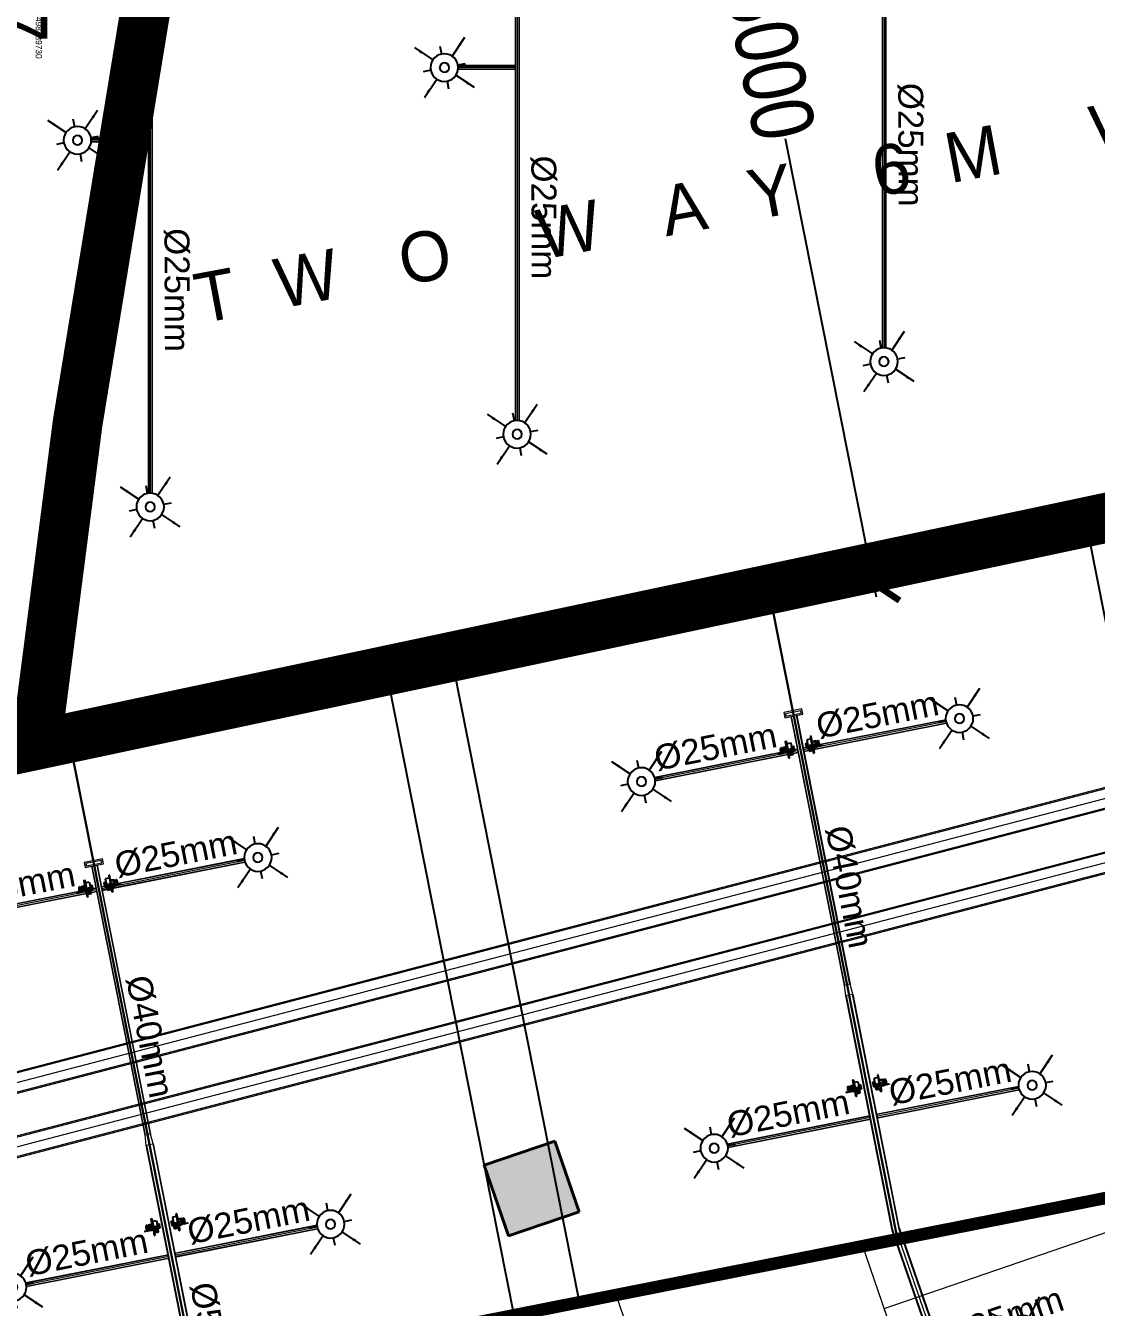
# Model space of a CAD drawing. Header units: inches. Extents: x 257070 to 799932, y -17980 to 269260.
# Drawn here: x 319131 to 327719, y 79079 to 89365 of the extents above; entities that cross this region are included whole.
import ezdxf

# ---------------------------------------------------------------- set-up
doc = ezdxf.new("R2010")
doc.units = ezdxf.units.IN
doc.header["$MEASUREMENT"] = 0
doc.header["$PDMODE"] = 99
doc.header["$PDSIZE"] = 100
doc.linetypes.add('Basement 1floor plan$0$CENTERX2', pattern=[4, 2.5, -0.5, 0.5, -0.5])
doc.layers.add('0-AES-F-HYDRANT PIPE', color=7, linetype='Continuous', lineweight=15, true_color=0xf57247)
for name, color, linetype in [('0-AES-F-SPRINKLER', 10, 'Continuous'), ('2 wheeler barrier', 170, 'Continuous'), ('basement-1 r.c.c.$0$DSP_R.C.C.', 1, 'Continuous'), ('basement-1 r.c.c.$0$DSP_R.C.C. HATCH', 253, 'Continuous'), ('DSP_TREE CO-ORDINATES', 206, 'Continuous'), ('RETAIL', 40, 'Continuous')]:
    doc.layers.add(name, color=color, linetype=linetype)
for name, color, linetype, lineweight in [('0-AES-F-SPRINKLER PIPE', 10, 'Continuous', 15), ('07--DIM-2', 2, 'Continuous', 25), ('E--CONCRETE-4', 4, 'Continuous', 40), ('E--CONCRETE-SHADE', 253, 'Continuous', 20), ('M--TILING-2', 252, 'Continuous', 18), ('Q--PARKING', 253, 'Continuous', 13), ('TEXT', 7, 'Continuous', 0)]:
    doc.layers.add(name, color=color, linetype=linetype, lineweight=lineweight)
doc.styles.get("Standard").update_dxf_attribs({"font": 'arial.ttf'})
doc.styles.add('TEXT style 175', font='GOTHIC.TTF')
doc.styles.add('TEXT style 200', font='ARIALN.TTF')
doc.styles.add('TEXT style 75', font='ARIALN.TTF')
doc.dimstyles.new('75', dxfattribs={"dimscale": 1.5, "dimtxt": 200, "dimasz": 113, "dimexe": 113, "dimexo": 0, "dimgap": 25, "dimtad": 0, "dimdec": 0, "dimrnd": 5, "dimzin": 0, "dimdsep": 46, "dimtxsty": 'TEXT style 75', "dimblk": 'ARCHTICK', "dimcen": 0.09, "dimdle": 113, "dimclrd": 8, "dimclre": 8, "dimclrt": 256, "dimadec": 0, "dimazin": 0, "dimtfac": 1, "dimtdec": 0, "dimtofl": 0, "dimtmove": 1, "dimatfit": 3, "dimldrblk": 'OPEN90', "dimfxl": 0, "dimtolj": 1, "dimtzin": 0, "dimarcsym": 0})
doc.dimstyles.new('ISO-25', dxfattribs={"dimtxt": 2.5, "dimasz": 2.5, "dimexe": 1.25, "dimexo": 0.625, "dimtad": 1, "dimtxsty": 'Standard', "dimcen": 2.5, "dimadec": 0, "dimazin": 0, "dimtfac": 1, "dimtmove": 0, "dimatfit": 3, "dimfxl": 1, "dimarcsym": 0})

# ---------------------------------------------------------------- blocks, each defined once
blk = doc.blocks.new('_ArchTick')
at = {"color": 0, "linetype": 'ByBlock', "const_width": 0.15}
blk.add_lwpolyline([(-0.5, -0.5), (0.5, 0.5)], dxfattribs=at)
blk = doc.blocks.new('*D239')
at = {"layer": '07--DIM-2', "color": 251, "lineweight": -2, "ltscale": 1000, "transparency": 16777216}
for p, q in [((324746, 90885), (324979, 89708)), ((323710, 90565), (324879, 90796)), ((325957, 84778), (325227, 88457)), ((324876, 84679), (326045, 84911))]:
    blk.add_line(p, q, dxfattribs=at)
at = {"layer": 'DEFPOINTS', "color": 0, "ltscale": 1000, "transparency": 16777216}
for p in [(323710, 90565, 0), (325935, 84889), (324876, 84679, 0)]:
    blk.add_point(p, dxfattribs=at)
at = {"layer": '07--DIM-2', "color": 251, "lineweight": -2, "ltscale": 1000, "transparency": 16777216, "xscale": 350, "yscale": 350, "zscale": 350}
for p, rotation in [((324768, 90774), 101.2098694832372), ((325935, 84889), 281.2098694832372)]:
    blk.add_blockref('_ArchTick', p, dxfattribs=dict(at, rotation=rotation))
at = {"layer": '07--DIM-2', "ltscale": 1000, "transparency": 16777216, "insert": (325103, 89083), "char_height": 500, "attachment_point": 5, "rotation": 281.2099, "style": 'TEXT style 75'}
blk.add_mtext('\\A1;6000', dxfattribs=at)
blk = doc.blocks.new('_Open90')
at = {"color": 0, "linetype": 'ByBlock', "lineweight": -2}
for p, q in [((-0.5, 0.5), (0, 0)), ((0, 0), (-1, 0)), ((0, 0), (-0.5, -0.5))]:
    blk.add_line(p, q, dxfattribs=at)
blk = doc.blocks.new('A$C74B46BF2')
at = {"layer": 'basement-1 r.c.c.$0$DSP_R.C.C. HATCH', "ltscale": 3.5}
h = blk.add_hatch(color=8, dxfattribs=at)
h.dxf.hatch_style = 1
h.paths.add_polyline_path([(-17267, 33140), (-17867, 33140), (-17867, 32540), (-17267, 32540)])
at = {"layer": 'basement-1 r.c.c.$0$DSP_R.C.C.', "color": 8, "ltscale": 10}
for p, q in [((-17267, 33140), (-17867, 33140)), ((-17867, 33140), (-17867, 32540)), ((-17267, 32540), (-17267, 33140)), ((-17867, 32540), (-17267, 32540))]:
    blk.add_line(p, q, dxfattribs=at)
blk = doc.blocks.new('*U494')
at = {"layer": 'DSP_TREE CO-ORDINATES', "color": 162}
for p, q in [((0, -329), (0, 329)), ((-329, 0), (329, 0))]:
    blk.add_line(p, q, dxfattribs=at)
at = {"layer": 'DSP_TREE CO-ORDINATES', "color": 162, "ltscale": 3.5}
blk.add_lwpolyline([(-185, 0), (0, 185), (185, 0), (0, -184), (-185, 0)], dxfattribs=at)
at = {"layer": 'DEFPOINTS', "style": 'TEXT style 175'}
blk.add_attdef('CORDINATE', (367, -572), '', height=100, dxfattribs=at)
at = {"layer": 'DSP_TREE CO-ORDINATES', "color": 164, "style": 'TEXT style 200'}
blk.add_attdef('NO.', (361, -1385), '', height=1000, dxfattribs=at)
blk = doc.blocks.new('A$C3CA070F1')
at = {"layer": '0-AES-F-SPRINKLER'}
h = blk.add_hatch(dxfattribs=at)
h.set_pattern_fill('ANSI31', color=3, scale=0.196883, angle=-34.2335, style=0)
h.set_pattern_definition([(100.766483, (49937.1607, 174049.7081), (1.474466316, 0.280375668), [])])
edge = h.paths.add_edge_path()
edge.add_line((-1, 85), (-1, 84))
edge.add_line((-1, 84), (-6, 84))
edge.add_ellipse((-7, 82), major_axis=(-1.42, -0.27), ratio=1, start_angle=257, end_angle=315)
edge.add_line((-8, 83), (-15, 72))
edge.add_ellipse((-12, 70), major_axis=(-4.25, -0.81), ratio=1, start_angle=-45, end_angle=45)
edge.add_line((-14, 66), (14, 47))
edge.add_line((14, 47), (13, 46))
edge.add_line((13, 46), (-15, 65))
edge.add_ellipse((-12, 70), major_axis=(-5.52, -1.05), ratio=1, start_angle=-45, end_angle=45, ccw=False)
edge.add_line((-16, 73), (-9, 84))
edge.add_ellipse((-7, 82), major_axis=(-2.69, -0.51), ratio=1, start_angle=257, end_angle=315, ccw=False)
edge.add_line((-6, 85), (-1, 85))
h = blk.add_hatch(dxfattribs=at)
h.set_pattern_fill('ANSI31', color=3, scale=0.196883, angle=-124.2335, style=0)
h.set_pattern_definition([(190.766483, (49937.1607, 174049.7081), (-0.280375668, 1.474466316), [])])
edge = h.paths.add_edge_path()
edge.add_line((-1, 54), (7, 48))
edge.add_line((7, 48), (8, 49))
edge.add_line((8, 49), (0, 55))
edge.add_ellipse((-2, 52), major_axis=(-0.69, 3.63), ratio=1, start_angle=315, end_angle=405)
edge.add_line((-6, 54), (-14, 41))
edge.add_ellipse((-11, 39), major_axis=(-0.69, 3.63), ratio=1, start_angle=45, end_angle=135)
edge.add_line((-13, 36), (-9, 33))
edge.add_ellipse((-10, 32), major_axis=(-0.27, 1.42), ratio=1, start_angle=225, end_angle=315, ccw=False)
edge.add_line((-9, 31), (-10, 30))
edge.add_line((-10, 30), (-8, 29))
edge.add_line((-8, 29), (-7, 30))
edge.add_ellipse((-10, 32), major_axis=(-3.3, -0.63), ratio=1, start_angle=135, end_angle=225)
edge.add_line((-8, 35), (-12, 38))
edge.add_ellipse((-11, 39), major_axis=(-1.75, -0.33), ratio=1, start_angle=-45, end_angle=45, ccw=False)
edge.add_line((-13, 40), (-4, 53))
edge.add_ellipse((-2, 52), major_axis=(-1.75, -0.33), ratio=1, start_angle=225, end_angle=315, ccw=False)
at = {"layer": '0-AES-F-SPRINKLER', "color": 3}
for p, q in [((-98, 39), (-97, 43)), ((-98, 38), (-98, 39)), ((-98, 39), (-98, 39)), ((-98, 39), (-98, 39)), ((-98, 37), (-98, 38)), ((-98, 38), (-98, 38)), ((-98, 38), (-98, 38)), ((-98, 38), (-98, 38)), ((-98, 38), (-98, 38)), ((-98, 38), (-98, 38)), ((-98, 38), (-98, 38)), ((-98, 38), (-98, 38)), ((-98, 38), (-98, 38)), ((-98, 38), (-98, 38)), ((-96, 37), (-98, 37)), ((-98, 37), (-98, 37)), ((-98, 37), (-98, 37)), ((-98, 37), (-98, 37)), ((-98, 37), (-98, 37)), ((-98, 37), (-98, 37)), ((-98, 37), (-98, 37)), ((-98, 37), (-98, 37)), ((-98, 37), (-98, 37)), ((-98, 37), (-98, 37)), ((-98, 37), (-98, 37)), ((-98, 37), (-98, 37)), ((-98, 37), (-98, 37)), ((-98, 37), (-98, 37)), ((-98, 37), (-98, 37)), ((-98, 37), (-98, 37)), ((-98, 37), (-98, 37)), ((-97, 37), (-98, 37)), ((-98, 37), (-98, 37)), ((-98, 37), (-98, 37)), ((-98, 37), (-98, 37)), ((-98, 37), (-98, 37)), ((-98, 37), (-98, 37)), ((-98, 37), (-98, 37)), ((-98, 37), (-98, 37)), ((-98, 37), (-98, 37)), ((-98, 37), (-98, 37)), ((-98, 37), (-98, 37)), ((-98, 37), (-98, 37)), ((-98, 37), (-98, 37)), ((-98, 37), (-98, 37)), ((-97, 45), (-79, 71)), ((-96, 40), (-97, 40)), ((-97, 40), (-97, 40)), ((-97, 40), (-97, 40)), ((-97, 40), (-97, 39)), ((-97, 39), (-97, 39)), ((-97, 39), (-97, 39)), ((-97, 39), (-97, 39)), ((-97, 39), (-97, 39)), ((-97, 39), (-97, 39)), ((-97, 39), (-97, 39)), ((-97, 39), (-97, 39)), ((-97, 39), (-97, 38)), ((-97, 38), (-97, 38)), ((-97, 38), (-97, 38)), ((-97, 38), (-97, 38)), ((-97, 38), (-97, 38)), ((-97, 38), (-97, 38)), ((-97, 38), (-97, 38)), ((-97, 38), (-97, 38)), ((-97, 38), (-97, 38)), ((-97, 38), (-97, 38)), ((-97, 38), (-97, 38)), ((-97, 38), (-97, 37)), ((-97, 37), (-97, 37)), ((-97, 37), (-97, 37)), ((-97, 37), (-97, 37)), ((-95, 46), (-96, 42)), ((-96, 42), (-96, 42)), ((-96, 42), (-96, 41)), ((-96, 41), (-96, 41)), ((-96, 41), (-96, 41)), ((-96, 41), (-96, 41)), ((-96, 41), (-96, 41)), ((-96, 41), (-96, 41)), ((-96, 41), (-96, 41)), ((-96, 41), (-96, 41)), ((-96, 41), (-96, 41)), ((-96, 41), (-96, 40)), ((-96, 40), (-96, 40)), ((-96, 40), (-96, 40)), ((-96, 40), (-96, 40)), ((-96, 40), (-96, 40)), ((-95, 37), (-96, 37)), ((-96, 37), (-96, 37)), ((-96, 37), (-96, 37)), ((-96, 37), (-96, 37)), ((-96, 37), (-96, 37)), ((-94, 38), (-95, 38)), ((-95, 38), (-95, 38)), ((-95, 38), (-95, 38)), ((-95, 38), (-95, 38)), ((-95, 38), (-95, 38)), ((-95, 38), (-95, 38)), ((-95, 38), (-95, 38)), ((-95, 38), (-95, 38)), ((-95, 38), (-95, 38)), ((-95, 38), (-95, 37)), ((-95, 37), (-95, 37)), ((-95, 37), (-95, 37)), ((-95, 37), (-95, 37)), ((-95, 37), (-95, 37)), ((-95, 37), (-95, 37)), ((-95, 37), (-95, 37)), ((-95, 37), (-95, 37)), ((-95, 37), (-95, 37)), ((-95, 37), (-95, 37)), ((-95, 37), (-95, 37)), ((-95, 37), (-95, 37)), ((-95, 37), (-95, 37)), ((-95, 37), (-95, 37)), ((-95, 37), (-95, 37)), ((-95, 37), (-95, 37)), ((-95, 37), (-95, 37)), ((-94, 88), (-93, 90)), ((-72, 73), (-94, 88)), ((-94, 43), (-94, 48)), ((-93, 43), (-94, 43)), ((-94, 43), (-94, 43)), ((-94, 43), (-94, 43)), ((-94, 43), (-94, 43)), ((-94, 43), (-94, 43)), ((-94, 43), (-94, 41)), ((-94, 43), (-94, 43)), ((-94, 43), (-94, 43)), ((-94, 43), (-94, 43)), ((-94, 43), (-94, 43)), ((-94, 43), (-94, 43)), ((-94, 43), (-94, 43)), ((-94, 43), (-94, 43)), ((-94, 43), (-94, 43)), ((-94, 43), (-94, 43)), ((-94, 43), (-94, 43)), ((-94, 43), (-94, 43)), ((-94, 41), (-94, 41)), ((-94, 41), (-94, 41)), ((-94, 41), (-94, 41)), ((-94, 41), (-94, 41)), ((-94, 41), (-94, 41)), ((-94, 41), (-94, 41)), ((-94, 41), (-94, 41)), ((-94, 41), (-94, 40)), ((-94, 40), (-94, 40)), ((-94, 40), (-94, 40)), ((-94, 40), (-94, 40)), ((-94, 40), (-94, 40)), ((-94, 40), (-94, 40)), ((-94, 40), (-94, 40)), ((-94, 40), (-94, 40)), ((-94, 40), (-94, 39)), ((-94, 39), (-94, 39)), ((-94, 39), (-94, 39)), ((-94, 39), (-94, 39)), ((-94, 39), (-94, 39)), ((-94, 39), (-94, 39)), ((-94, 39), (-94, 39)), ((-94, 39), (-94, 39)), ((-94, 39), (-94, 38)), ((-93, 90), (-59, 67)), ((-93, 47), (-93, 49)), ((-91, 47), (-93, 43)), ((-93, 46), (-93, 47)), ((-92, 46), (-93, 46)), ((-93, 46), (-93, 46)), ((-93, 46), (-93, 46)), ((-93, 46), (-93, 46)), ((-93, 46), (-93, 46)), ((-93, 46), (-93, 46)), ((-93, 46), (-93, 46)), ((-93, 46), (-93, 46)), ((-93, 46), (-93, 46)), ((-93, 46), (-93, 46)), ((-93, 46), (-93, 46)), ((-93, 46), (-93, 46)), ((-93, 46), (-93, 46)), ((-93, 46), (-93, 46)), ((-93, 46), (-93, 46)), ((-93, 46), (-93, 46)), ((-93, 46), (-93, 46)), ((-93, 46), (-93, 46)), ((-93, 46), (-93, 46)), ((-93, 46), (-93, 46)), ((-91, 42), (-93, 43)), ((-93, 43), (-93, 43)), ((-93, 43), (-93, 43)), ((-93, 43), (-93, 43)), ((-93, 43), (-93, 43)), ((-93, 43), (-93, 43)), ((-93, 43), (-93, 43)), ((-93, 43), (-93, 43)), ((-93, 43), (-93, 43)), ((-93, 43), (-93, 43)), ((-93, 43), (-93, 43)), ((-93, 43), (-93, 43)), ((-93, 43), (-93, 43)), ((-93, 43), (-93, 43)), ((-93, 43), (-93, 43)), ((-93, 43), (-93, 43)), ((-93, 43), (-93, 43)), ((-93, 43), (-93, 43)), ((-93, 43), (-93, 43)), ((-93, 43), (-93, 43)), ((-93, 43), (-93, 43)), ((-93, 43), (-93, 43)), ((-93, 43), (-93, 43)), ((-85, 66), (-92, 55)), ((-90, 50), (-92, 46)), ((-92, 46), (-92, 46)), ((-92, 46), (-92, 46)), ((-92, 46), (-92, 46)), ((-92, 46), (-92, 46)), ((-92, 46), (-92, 46)), ((-90, 47), (-91, 47)), ((-90, 43), (-91, 42)), ((-91, 42), (-91, 42)), ((-91, 42), (-91, 42)), ((-91, 42), (-91, 42)), ((-91, 42), (-91, 42)), ((-91, 42), (-91, 42)), ((-91, 42), (-91, 42)), ((-91, 42), (-91, 42)), ((-91, 42), (-91, 42)), ((-91, 42), (-91, 42)), ((-91, 42), (-91, 42)), ((-91, 42), (-91, 42)), ((-91, 42), (-91, 42)), ((-91, 42), (-91, 42)), ((-91, 42), (-91, 42)), ((-91, 42), (-91, 42)), ((-88, 57), (-90, 49)), ((-89, 54), (-90, 51)), ((-90, 50), (-90, 50)), ((-88, 47), (-90, 43)), ((-90, 47), (-88, 47)), ((-90, 43), (-90, 43)), ((-90, 43), (-90, 43)), ((-90, 43), (-90, 43)), ((-89, 55), (-89, 55)), ((-88, 46), (-88, 47)), ((-87, 59), (-87, 59)), ((-87, 59), (-87, 59)), ((-86, 57), (-87, 49)), ((-87, 49), (-83, 28)), ((-85, 58), (-85, 58)), ((-77, 43), (-85, 49)), ((-83, 28), (-60, 9)), ((-77, 70), (-82, 63)), ((-80, 66), (-82, 67)), ((-45, 31), (-81, -23)), ((-78, 63), (-80, 65)), ((-79, 71), (-77, 70)), ((-71, 26), (-79, 31)), ((-57, 13), (-79, 28)), ((-70, 64), (-78, 63)), ((-78, -29), (-40, 27)), ((-69, 55), (-75, 59)), ((-66, 54), (-74, 42)), ((-74, 42), (-71, 26)), ((-73, 44), (-71, 43)), ((-69, 47), (-72, 43)), ((-71, 43), (-70, 43)), ((-71, 26), (-55, 15)), ((-70, 43), (-66, 49)), ((-66, 50), (-68, 52)), ((-61, 65), (-67, 69)), ((-62, 66), (-67, 65)), ((-50, 57), (-66, 54)), ((-66, 49), (-66, 50)), ((-47, 28), (-63, 40)), ((-59, 67), (-61, 65)), ((-57, 67), (-60, 66)), ((-60, 44), (-42, 32)), ((-50, 57), (-58, 62)), ((-19, 46), (-57, 67)), ((-17, 37), (-55, 63)), ((-29, 42), (-50, 57)), ((-13, 9), (-45, 31)), ((-36, 42), (-44, 30)), ((-43, 33), (-35, 46)), ((-39, -30), (-13, 9)), ((-37, 25), (-28, 38)), ((-35, 41), (-36, 42)), ((-32, 32), (-35, 39)), ((-30, 52), (-16, 73)), ((-29, 20), (-17, 37)), ((-28, 38), (-26, 40)), ((-21, 32), (-28, 37)), ((-23, 16), (-12, 33)), ((-1, 26), (-23, -9)), ((-22, 15), (-12, 31)), ((-9, 32), (-21, 14)), ((2, 24), (-20, -11)), ((-20, -8), (-1, 22)), ((-17, 37), (-19, 46)), ((-19, 13), (-10, 29)), ((-7, 30), (-18, 12)), ((-17, 37), (-17, 37)), ((4, 22), (-17, -13)), ((-17, -10), (1, 20)), ((-16, 73), (-9, 84)), ((-16, 11), (-7, 27)), ((-8, 83), (-15, 72)), ((13, 46), (-15, 65)), ((-4, 28), (-15, 10)), ((-1, 84), (-14, 66)), ((-14, 66), (14, 47)), ((-6, 54), (-14, 41)), ((-12, 33), (-14, 33)), ((-14, -15), (7, 20)), ((-14, -12), (4, 18)), ((-13, 40), (-4, 53)), ((-13, 36), (-9, 33)), ((-13, 9), (-4, 24)), ((-2, 34), (-12, 41)), ((-8, 35), (-12, 38)), ((-12, 31), (-12, 33)), ((-9, 32), (-12, 31)), ((7, 16), (-11, -13)), ((-10, 29), (-9, 32)), ((-9, 31), (-10, 30)), ((-7, 30), (-10, 29)), ((-10, 30), (-8, 29)), ((9, 17), (-10, -14)), ((-9, -13), (9, 13)), ((-8, 29), (-7, 30)), ((8, 49), (-7, 27)), ((-7, 27), (-7, 30)), ((-4, 28), (-7, 27)), ((-6, 85), (-1, 85)), ((-1, 84), (-6, 84)), ((5, 44), (-5, 51)), ((-4, 24), (-4, 28)), ((-1, 26), (-4, 24)), ((-1, 85), (-1, 84)), ((-1, 54), (7, 48)), ((13, 46), (-1, 25)), ((-1, 22), (-1, 26)), ((2, 24), (-1, 22)), ((8, 49), (0, 55)), ((1, 20), (2, 24)), ((4, 22), (1, 20)), ((4, 18), (4, 22)), ((7, 20), (4, 18)), ((7, 48), (8, 49)), ((7, 16), (7, 20)), ((9, 17), (7, 16)), ((9, 15), (9, 17)), ((14, 47), (13, 46)), ((-82, -25), (-80, -30)), ((-80, -30), (-78, -29)), ((-66, -11), (-39, -30)), ((-23, -7), (-23, -9)), ((-23, -9), (-20, -8)), ((-20, -8), (-20, -11)), ((-20, -11), (-17, -10)), ((-17, -10), (-17, -13)), ((-17, -13), (-14, -12)), ((-14, -12), (-14, -15)), ((-14, -15), (-11, -13)), ((-11, -13), (-11, -14)), ((-11, -14), (-11, -14))]:
    blk.add_line(p, q, dxfattribs=at)
for centre, major_axis, start_param, end_param in [((-95, 43), (-0.41, 2.13), 0.784914, 1.034983), ((-95, 43), (-2.74, -0.52), -0.560204, -0.324923), ((-93, 46), (-0.51, 2.68), 0.787914, 1.247507), ((-93, 48), (-1.75, -0.33), -0.775969, -0.160442), ((-91, 54), (-0.29, 1.52), 0.785398, 2.356194), ((-92, 49), (-0.33, 1.74), 0.791774, 1.412986), ((-89, 55), (-0.103, 0.54), 0.916881, 1.969618), ((-93, 51), (-3.09, -0.59), 2.526084, 2.789089), ((-95, 50), (-5.72, -1.09), 2.374727, 2.798549), ((-91, 55), (-0.33, 1.74), 4.197625, 4.773282), ((-84, 57), (-3.79, -0.72), -0.784768, -0.363877), ((-93, 50), (-5.72, -1.09), 2.377207, 2.798549), ((-80, 54), (-1.57, 8.26), 0.010205, 0.785398), ((-84, 56), (-0.35, 1.85), 0.785501, 1.132999), ((-83, 65), (-1.52, -0.29), 3.926991, 5.497787), ((-80, 54), (-5.9, -1.12), 4.155645, 5.497787), ((-80, 54), (-8.26, -1.57), 4.155621, 4.722594), ((-75, 68), (-8.26, -1.57), 1.014052, 3.151797), ((-75, 63), (-2.79, -0.53), -0.113999, 0.093951), ((-75, 68), (-1.12, 5.9), 2.584882, 5.497787), ((-75, 46), (-0.53, 2.79), 2.356194, 3.926991), ((-75, 68), (-1.57, 8.26), 4.722594, 5.497787), ((-70, 53), (-2.79, -0.53), 2.356194, 3.926991), ((-65, 44), (-3.72, -0.71), -0.403281, 1.321745), ((-65, 44), (-0.71, 3.72), 4.96144, 6.686466), ((-65, 37), (-0.56, 2.96), 5.497794, 6.034125), ((-59, 47), (-2.96, -0.56), 0.24906, 0.785391), ((-60, 60), (-2.83, -0.54), 3.926991, 4.712389), ((-33, 40), (-0.45, 2.36), 0.803442, 1.867502), ((-30, 39), (-2.79, -0.53), 2.356194, 3.926991), ((-24, 39), (-0.53, 2.79), 5.497787, 7.068583), ((-12, 70), (-5.52, -1.05), -0.785398, 0.785398), ((-15, 35), (-0.54, 2.83), 0.785398, 3.403392), ((-12, 70), (-4.25, -0.81), -0.785398, 0.785398), ((-11, 39), (-0.69, 3.63), 0.785398, 2.356194), ((-11, 39), (-1.75, -0.33), -0.785398, 0.785398), ((-7, 82), (-2.69, -0.51), 4.485496, 5.497787), ((-10, 32), (-0.27, 1.42), 3.926991, 5.497787), ((-7, 82), (-1.42, -0.27), 4.485496, 5.497787), ((-10, 32), (-3.3, -0.63), 2.356194, 3.926991), ((-2, 52), (-0.69, 3.63), 5.497787, 7.068583), ((-2, 52), (-1.75, -0.33), 3.926991, 5.497787), ((6, 14), (-0.54, 2.83), 3.926991, 4.712389), ((-79, -24), (-0.51, 2.69), 0.785398, 1.797689), ((-11, -11), (-2.83, -0.54), 1.570796, 2.356194)]:
    blk.add_ellipse(centre, major_axis=major_axis, ratio=1, start_param=start_param, end_param=end_param, dxfattribs=at)
at = {"layer": '0-AES-F-SPRINKLER', "color": 3, "extrusion": (0, 0, -1)}
for centre, major_axis, start_param, end_param in [((-86, 47), (-0.53, 2.79), -0.113999, 0.785398), ((-77, 34), (-0.54, 2.83), 3.926991, 4.712389)]:
    blk.add_ellipse(centre, major_axis=major_axis, ratio=1, start_param=start_param, end_param=end_param, dxfattribs=at)
blk = doc.blocks.new('*U603')
at = {"layer": '0-AES-F-SPRINKLER'}
for p, q in [((171672, 56809), (171672, 56871)), ((171562, 56699), (171500, 56699)), ((171783, 56699), (171845, 56699)), ((171672, 56588), (171672, 56526))]:
    blk.add_line(p, q, dxfattribs=at)
for radius in [111, 37.8]:
    blk.add_circle((171672, 56699), radius, dxfattribs=at)
at = {"layer": '0-AES-F-SPRINKLER PIPE'}
for points, override in [([(171468, 56903), (171594, 56777)], {"dimasz": 70, "dimtad": 0, "dimfxl": 13, "dimarcsym": 1}), ([(171877, 56903), (171751, 56777)], {"dimasz": 70, "dimtad": 0, "dimfxl": 13, "dimarcsym": 1}), ([(171468, 56494), (171594, 56620)], {"dimasz": 70, "dimtad": 0, "dimfxl": 13, "dimarcsym": 1}), ([(171877, 56494), (171751, 56620)], {"dimasz": 70, "dimgap": 0.625, "dimtad": 0, "dimfxl": 13, "dimarcsym": 1})]:
    blk.add_leader(points, dimstyle='ISO-25', override=override, dxfattribs=at)

msp = doc.modelspace()

# ---------------------------------------------------------------- hatches: boundary and pattern name
at = {"layer": 'E--CONCRETE-SHADE', "ltscale": 3.5}
h = msp.add_hatch(color=8, dxfattribs=at)
h.dxf.hatch_style = 1
h.paths.add_polyline_path([(323571.8, 79845.9), (323377.2, 80413.4), (322809.6, 80218.8), (323004.2, 79651.3)])

# ---------------------------------------------------------------- linework, layer by layer
at = {"layer": '0-AES-F-HYDRANT PIPE', "ltscale": 1000, "elevation": 0}
for points in [[(294384.1, 89070.6), (316707.2, 80347), (330231.7, 83879.5), (345455.4, 89336.5), (346139.8, 87248.9), (345573.3, 87005.5)], [(294387.5, 89080), (316707.8, 80357.5), (330228.8, 83889), (345461.7, 89349.3), (346152.1, 87243.3), (345577.2, 86996.3)], [(294358.5, 88999.8), (316702.6, 80268), (330254, 83807.5), (345408, 89239.5), (346046.8, 87290.8), (345543.6, 87074.7)], [(294329.5, 88919.6), (316697.3, 80178.5), (330279.2, 83726), (345354.3, 89129.7), (345941.5, 87338.4), (345509.9, 87153)], [(294332.9, 88929), (316697.9, 80189), (330276.3, 83735.5), (345360.6, 89142.5), (345953.8, 87332.8), (345513.9, 87143.8)]]:
    msp.add_lwpolyline(points, dxfattribs=at)
at = {"layer": '0-AES-F-SPRINKLER PIPE', "ltscale": 1000, "elevation": 0}
for points in [[(289695.4, 192040.5), (289492.7, 189366), (300852.7, 184162.4), (297592.4, 166572.7), (301217, 141509.9), (303053.8, 130527.9), (301502.8, 115884.4), (296279.7, 97779.6), (293101.2, 89214.1, 0.2926298), (293186.4, 89022.5), (316711.7, 79666.6), (330293.5, 83212.7), (345003.4, 88448.1), (345549.8, 86789.5)], [(289705.3, 192039.7), (289503.2, 189372.1), (300863.9, 184168.2), (297602.5, 166572.5), (301226.9, 141511.4), (303063.8, 130528.2), (301512.6, 115882.5), (296289.2, 97776.5), (293113.9, 89219.8, 0.2906855), (293199.1, 89028.2), (316712.4, 79677.1), (330290.6, 83222.2), (345009.7, 88461), (345559.3, 86792.7)], [(289779.5, 192034.1), (289581.3, 189418.2), (300948.2, 184211.4), (297678.5, 166571), (301301, 141523), (303139.5, 130530.5), (301586.5, 115868), (296360.5, 97753), (293209.8, 89262.4, 0.4074396), (293295, 89070.8), (316717.2, 79755.9), (330268.5, 83294), (345056.9, 88557.4), (345630.5, 86816.1)], [(289853.6, 192028.5), (289659.3, 189464.2), (301032.5, 184254.6), (297754.5, 166569.5), (301375.1, 141534.6), (303215.2, 130532.8), (301660.4, 115853.5), (296431.8, 97729.5), (293305.6, 89305, 0.4074396), (293390.8, 89113.4), (316722.1, 79834.7), (330246.4, 83365.8), (345104.1, 88653.9), (345701.8, 86839.6)], [(289863.6, 192027.7), (289669.8, 189470.4), (301043.8, 184260.4), (297764.6, 166569.3), (301385, 141536.1), (303225.2, 130533.1), (301670.2, 115851.6), (296441.3, 97726.4), (293318.4, 89310.7, 0.4074396), (293403.6, 89119.1), (316722.8, 79845.2), (330243.5, 83375.3), (345110.4, 88666.7), (345711.3, 86842.7)], [(325706.6, 81581.5), (326077.5, 79710, 0.0342972), (326080.3, 79699.4), (327555.9, 75430.5)], [(325711.5, 81582.5), (326082.4, 79711, 0.0342972), (326085.1, 79701), (327560.6, 75432.1)], [(325736, 81587.3), (326106.9, 79715.8, 0.0342972), (326108.7, 79709.2), (327584.2, 75440.3)], [(325760.5, 81592.2), (326131.4, 79720.7, 0.0342972), (326132.3, 79717.4), (327607.8, 75448.4)], [(325765.4, 81593.2), (326136.3, 79721.7, 0.0342972), (326137.1, 79719), (327612.6, 75450.1)], [(320096.7, 80379.2), (320467.6, 78507.7, 0.0342972), (320470.5, 78497.1), (322173.4, 73570.1)], [(320101.6, 80380.2), (320472.5, 78508.7, 0.0342972), (320475.2, 78498.8), (322178.2, 73571.7)], [(320126.1, 80385), (320497, 78513.5, 0.0342972), (320498.8, 78506.9), (322201.8, 73579.9)], [(320150.6, 80389.9), (320521.5, 78518.4, 0.0342972), (320522.4, 78515.1), (322225.4, 73588.1)], [(320155.5, 80390.9), (320526.4, 78519.4, 0.0342972), (320527.2, 78516.7), (322230.1, 73589.7)]]:
    msp.add_lwpolyline(points, format="xyb", dxfattribs=at)
for points in [[(323058.2, 94565.4), (323058.2, 86195.3)], [(323061.2, 94565.4), (323061.2, 86195.7)], [(323073.7, 94565.4), (323073.7, 86196.4)], [(323086.2, 94565.4), (323086.2, 86195.7)], [(323089.2, 94565.4), (323089.2, 86195.3)], [(326000.9, 94565.4), (326000.9, 86778.5)], [(326003.9, 94565.4), (326003.9, 86778.9)], [(326016.4, 94565.4), (326016.4, 86779.6)], [(326028.9, 94565.4), (326028.9, 86778.9)], [(326031.9, 94565.4), (326031.9, 86778.5)], [(320115.4, 91954.5), (320115.4, 85612.1)], [(320118.4, 91954.5), (320118.4, 85612.5)], [(320130.9, 91954.5), (320130.9, 85613.2)], [(320143.4, 91954.5), (320143.4, 85612.5)], [(320146.4, 91954.5), (320146.4, 85612.1)], [(323058.2, 89043.8), (322600.2, 89043.8)], [(323058.2, 89012.8), (322600.2, 89012.8)], [(323058.2, 89040.8), (322600.6, 89040.8)], [(323058.2, 89015.8), (322600.6, 89015.8)], [(323058.2, 89028.3), (322601.3, 89028.3)], [(320115.4, 88460.6), (319657.5, 88460.6)], [(320115.4, 88429.6), (319657.5, 88429.6)], [(320115.4, 88457.6), (319657.8, 88457.6)], [(320115.4, 88432.6), (319657.8, 88432.6)], [(320115.4, 88445.1), (319658.5, 88445.1)], [(325269, 83820.4), (325696.7, 81662.2)], [(325272.9, 83821.2), (325700.6, 81663)], [(325292.5, 83825.1), (325720.2, 81666.9)], [(325312.1, 83829), (325739.9, 81670.8)], [(325316.1, 83829.8), (325743.8, 81671.5)], [(325367.4, 83570.9), (326511.4, 83797.6)], [(325367.9, 83568), (326511.6, 83794.6)], [(325370.4, 83555.7), (326513.3, 83782.2)], [(325372.8, 83543.4), (326516.4, 83770.1)], [(325373.4, 83540.5), (326517.4, 83767.2)], [(324176.3, 83334.9), (325320.3, 83561.6)], [(324177.2, 83332), (325320.9, 83558.7)], [(324180.4, 83319.9), (325323.3, 83546.4)], [(324182.1, 83307.5), (325325.7, 83534.2)], [(324182.3, 83304.5), (325326.3, 83531.2)], [(319659.1, 82618.1), (320086.8, 80459.9)], [(319663, 82618.9), (320090.7, 80460.7)], [(319682.6, 82622.8), (320110.3, 80464.6)], [(319702.2, 82626.7), (320130, 80468.5)], [(319706.2, 82627.5), (320133.9, 80469.3)], [(319740.2, 82455.7), (320884.2, 82682.4)], [(319740.8, 82452.8), (320884.4, 82679.4)], [(319743.2, 82440.5), (320886.1, 82667)], [(319745.7, 82428.2), (320889.3, 82654.9)], [(319746.2, 82425.3), (320890.2, 82652)], [(318549.1, 82219.6), (319693.1, 82446.4)], [(318550.1, 82216.8), (319693.7, 82443.4)], [(318553.2, 82204.7), (319696.1, 82431.2)], [(318555, 82192.3), (319698.6, 82418.9)], [(318555.2, 82189.2), (319699.2, 82416)], [(325950.6, 80628.1), (327094.6, 80854.9)], [(325951.2, 80625.2), (327094.8, 80851.9)], [(325953.6, 80612.9), (327096.5, 80839.5)], [(325956, 80600.7), (327099.6, 80827.3)], [(325956.6, 80597.7), (327100.6, 80824.5)], [(324759.5, 80392.1), (325903.5, 80618.9)], [(324760.4, 80389.3), (325904.1, 80615.9)], [(324763.6, 80377.1), (325906.5, 80603.7)], [(324765.3, 80364.7), (325908.9, 80591.4)], [(324765.5, 80361.7), (325909.5, 80588.5)], [(320323.4, 79512.9), (321467.4, 79739.7)], [(320324, 79510), (321467.6, 79736.6)], [(320326.4, 79497.7), (321469.4, 79724.2)], [(320328.9, 79485.5), (321472.5, 79712.1)], [(320329.4, 79482.5), (321473.4, 79709.2)], [(319132.3, 79276.9), (320276.3, 79503.6)], [(319133.3, 79274), (320276.9, 79500.7)], [(319136.4, 79261.9), (320279.3, 79488.4)], [(319138.2, 79249.5), (320281.8, 79476.1)], [(319138.4, 79246.5), (320282.4, 79473.2)]]:
    msp.add_lwpolyline(points, dxfattribs=at)
for points in [[(325365.2, 83839.5), (325357, 83880.8), (325211.7, 83852), (325219.9, 83810.7)], [(325351.6, 83848.6), (325347.9, 83867.2), (325225.3, 83842.9), (325229, 83824.3)], [(319755.3, 82637.2), (319747.1, 82678.5), (319601.8, 82649.7), (319610, 82608.4)], [(319741.7, 82646.3), (319738, 82664.9), (319615.4, 82640.6), (319619.1, 82622)], [(325743.8, 81671.5), (325696.7, 81662.2), (325706.6, 81581.5), (325765.4, 81593.2)], [(320133.9, 80469.3), (320086.8, 80459.9), (320096.7, 80379.2), (320155.5, 80390.9)]]:
    msp.add_lwpolyline(points, close=True, dxfattribs=at)
at = {"layer": '2 wheeler barrier', "color": 8, "const_width": 100, "elevation": 0}
msp.add_lwpolyline([(308334.1, 75171.7), (308667.2, 74176.6), (322405, 78888.2), (328675.2, 80130.9)], dxfattribs=at)
at = {"layer": 'E--CONCRETE-4', "color": 8, "ltscale": 10}
for p, q in [((323377.2, 80413.4, 0), (322809.6, 80218.8, 0)), ((323571.8, 79845.9, 0), (323377.2, 80413.4, 0)), ((322809.6, 80218.8, 0), (323004.2, 79651.3, 0)), ((323004.2, 79651.3, 0), (323571.8, 79845.9, 0))]:
    msp.add_line(p, q, dxfattribs=at)
at = {"layer": 'M--TILING-2', "color": 8, "linetype": 'Basement 1floor plan$0$CENTERX2', "ltscale": 1000, "const_width": 400, "elevation": 0}
msp.add_lwpolyline([(362913.5, 78945.2), (356607.5, 78193.9), (356438.2, 72048.3), (343669.7, 67336.7), (342600.9, 73096.2), (342087.7, 75861.7), (341941.8, 76287.4), (341917.2, 76359.2), (332268.4, 73048.3), (329845.4, 72318.4), (330647.8, 66756.1), (307375.3, 58777.1), (306624.2, 64255), (304158.1, 63408.2), (297379.9, 61087.4), (297421.1, 71567), (313496.8, 77026.1), (313768.1, 82434.7), (332643.3, 86444.5), (338945.2, 87865.2), (350086.4, 91684.8, -0.0291146), (350643, 101934, -0.0244026)], format="xyb", dxfattribs=at)
msp.add_lwpolyline([(319215.6, 83592), (319548.3, 86175.4), (320364.2, 91145.7), (308303, 88637.4), (290285.3, 95433.4)], dxfattribs=at)
at = {"layer": 'M--TILING-2', "color": 8, "elevation": 0}
msp.add_lwpolyline([(308334.1, 75171.6), (312092.1, 76431.8, 0.3026179), (313451.1, 78184.5), (313811.3, 82120.7, -0.3324689), (314212.1, 82565.6), (331744.2, 86040.2, -0.4411032), (332933.2, 85163.8, 0.0037706), (333087.4, 83795.5)], format="xyb", dxfattribs=at)
for points in [[(326991.4, 76232.4), (325846.6, 79570.3)], [(325099.5, 75583.6), (323866.8, 79177.9)]]:
    msp.add_lwpolyline(points, dxfattribs=at)
at = {"layer": 'Q--PARKING', "color": 8, "elevation": 0}
msp.add_lwpolyline([(326342.5, 78124.2), (326018.1, 79070.2), (327910, 79719), (328234.4, 78773.1), (326342.5, 78124.2)], close=True, dxfattribs=at)
at = {"layer": 'RETAIL', "color": 8, "elevation": 0}
for points in [[(328675.2, 80130.9), (326124.8, 79625.4), (325113.9, 84726.2), (327664.3, 85231.7)], [(326124.8, 79625.4), (323574.4, 79120), (322563.5, 84220.8), (325113.9, 84726.2)], [(323048.1, 79015.6), (320497.7, 78510.2), (319486.8, 83611), (322037.2, 84116.4)], [(320497.7, 78510.2), (317947.3, 78004.7), (316936.4, 83105.5), (319486.8, 83611)]]:
    msp.add_lwpolyline(points, close=True, dxfattribs=at)

# ---------------------------------------------------------------- block references
at = {"color": 8, "rotation": 288.9241474647687}
msp.add_blockref('A$C74B46BF2', (297823.3, 52764.2, 0), dxfattribs=at)
at = {"layer": '0-AES-F-SPRINKLER', "color": 7, "xscale": -1, "rotation": 101.2098694776947}
for p in [(344733.6, 268447.9, 0), (341790.8, 267864.6, 0), (348259.6, 266088.3, 0), (345316.8, 265505.1, 0), (342374, 264921.9, 0), (348865.2, 263223.3, 0), (346314.7, 262717.9, 0), (343238, 262108.1, 0), (349448.4, 260280.6, 0), (346898, 259775.2, 0), (343821.2, 259165.4, 0), (341270.8, 258659.9, 0)]:
    msp.add_blockref('*U603', p, dxfattribs=at)
at = {"layer": '0-AES-F-SPRINKLER', "ltscale": 1000, "xscale": -1, "rotation": 156.9763524690363}
for p in [(325293, 83565.2, 0), (319665.9, 82450, 0), (325831.5, 80848.2, 0), (320204.4, 79732.9, 0)]:
    msp.add_blockref('A$C3CA070F1', p, dxfattribs=at)
at = {"layer": '0-AES-F-SPRINKLER', "ltscale": 1000, "rotation": 225.4433864982585}
for p in [(325391.1, 83584.7, 0), (319764, 82469.4, 0), (325929.6, 80867.6, 0), (320302.5, 79752.4, 0)]:
    msp.add_blockref('A$C3CA070F1', p, dxfattribs=at)
at = {"layer": '0-AES-F-SPRINKLER', "color": 7, "rotation": 18.92999789876441}
msp.add_blockref('*U603', (183138.6, -30421.2, 0), dxfattribs=at)
at = {"layer": 'DSP_TREE CO-ORDINATES', "color": 8, "ltscale": 1000, "xscale": 0.5, "yscale": 0.5, "zscale": 0.5, "rotation": 270}
msp.add_blockref('*U494', (319497.7, 89729.8, 0), dxfattribs=at).add_auto_attribs({'NO.': '7', 'CORDINATE': '319498, 89730'})

# ---------------------------------------------------------------- texts
at = {"layer": '0-AES-F-SPRINKLER PIPE', "color": 7, "linetype": 'Continuous', "lineweight": -3, "ltscale": 0.9, "char_height": 200, "width": 685.774, "attachment_point": 2}
for s, insert, rotation in [('%%C25mm', (326331.9, 88409.6, 0), 270.1922), ('%%C25mm', (323389.2, 87826.3, 0), 270.1922), ('%%C25mm', (320446.4, 87243.1, 0), 270.1922), ('%%C25mm', (325943.6, 83935.2, 0), 11.20987), ('%%C25mm', (324644.8, 83677.9, 0), 11.20987), ('%%C40mm', (325838.8, 82474.1, 0), 281.20987), ('%%C25mm', (320316.4, 82820, 0), 11.20987), ('%%C25mm', (319017.7, 82562.6, 0), 11.20987), ('%%C40mm', (320228.9, 81271.8, 0), 281.20987), ('%%C25mm', (326526.8, 80992.5, 0), 11.20987), ('%%C25mm', (325228, 80735.1, 0), 11.20987), ('%%C25mm', (320899.6, 79877.2, 0), 11.20987), ('%%C25mm', (319600.9, 79619.9, 0), 11.20987), ('%%C50mm', (320741.5, 78808.9, 0), 281.20987), ('%%C25mm', (326941.9, 79091.8, 0), 18.82422)]:
    msp.add_mtext(s, dxfattribs=dict(at, insert=insert, rotation=rotation))
at = {"layer": 'TEXT', "color": 8, "ltscale": 1000, "insert": (320532.1, 86967.1, 0), "char_height": 400, "attachment_point": 7, "rotation": 10.60861, "style": 'TEXT style 175'}
msp.add_mtext_dynamic_manual_height_columns('{\\T2;TWO WAY 6M WIDE DRIVE WAY}', width=23911.084, gutter_width=20, heights=[0], dxfattribs=at)

# ---------------------------------------------------------------- dimensions: what is measured, and where the dimension line sits
at = {"layer": '07--DIM-2', "color": 8, "ltscale": 1000}
dim = msp.add_linear_dim(base=(325934.6, 84888.8), p1=(323709.6, 90564.6, 0), p2=(324876.1, 84679, 0), angle=281.20987, dimstyle='75', override={"dimscale": 1, "dimtxt": 500, "dimasz": 350, "dimclrd": 251, "dimclre": 251}, dxfattribs=at)
dim.commit()
dim.dimension.update_dxf_attribs({"geometry": '*D239', "text_midpoint": (325103.4, 89082.7), "dimtype": 161})

doc.saveas('drawing.dxf')
